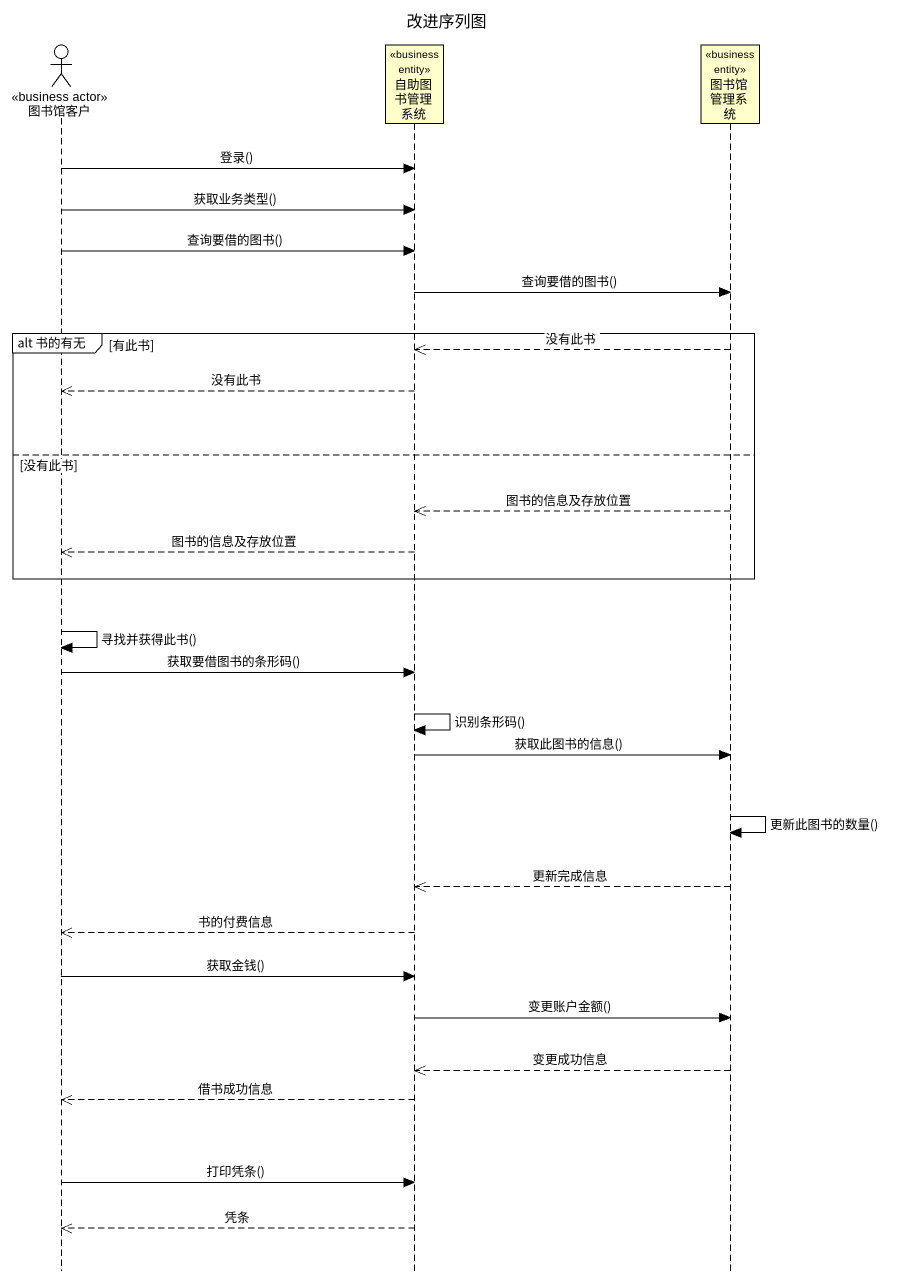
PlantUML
@startuml
title 改进序列图
hide footbox
actor 图书馆客户 <<business actor>>
participant 自助图书管理系统 <<business entity>>
participant 图书馆管理系统 <<business entity>>

图书馆客户 -> 自助图书管理系统 : 登录()
图书馆客户 -> 自助图书管理系统 : 获取业务类型()
图书馆客户 -> 自助图书管理系统 : 查询要借的图书()
自助图书管理系统 -> 图书馆管理系统 : 查询要借的图书()
group alt 书的有无 [有此书]
  图书馆管理系统 -->> 自助图书管理系统 : 没有此书
  自助图书管理系统 -->> 图书馆客户 : 没有此书
else 没有此书
  图书馆管理系统 -->> 自助图书管理系统 : 图书的信息及存放位置
  自助图书管理系统 -->> 图书馆客户 : 图书的信息及存放位置
end
图书馆客户 -> 图书馆客户 : 寻找并获得此书()
图书馆客户 -> 自助图书管理系统 : 获取要借图书的条形码()
自助图书管理系统 -> 自助图书管理系统 : 识别条形码()
自助图书管理系统 -> 图书馆管理系统 : 获取此图书的信息()
图书馆管理系统 -> 图书馆管理系统 : 更新此图书的数量()
图书馆管理系统 -->> 自助图书管理系统 : 更新完成信息
自助图书管理系统 -->> 图书馆客户 : 书的付费信息
图书馆客户 -> 自助图书管理系统 : 获取金钱()
自助图书管理系统 -> 图书馆管理系统 : 变更账户金额()
图书馆管理系统 -->> 自助图书管理系统 : 变更成功信息
自助图书管理系统 -->> 图书馆客户 : 借书成功信息
图书馆客户 -> 自助图书管理系统 : 打印凭条()
自助图书管理系统 -->> 图书馆客户 : 凭条
@enduml
